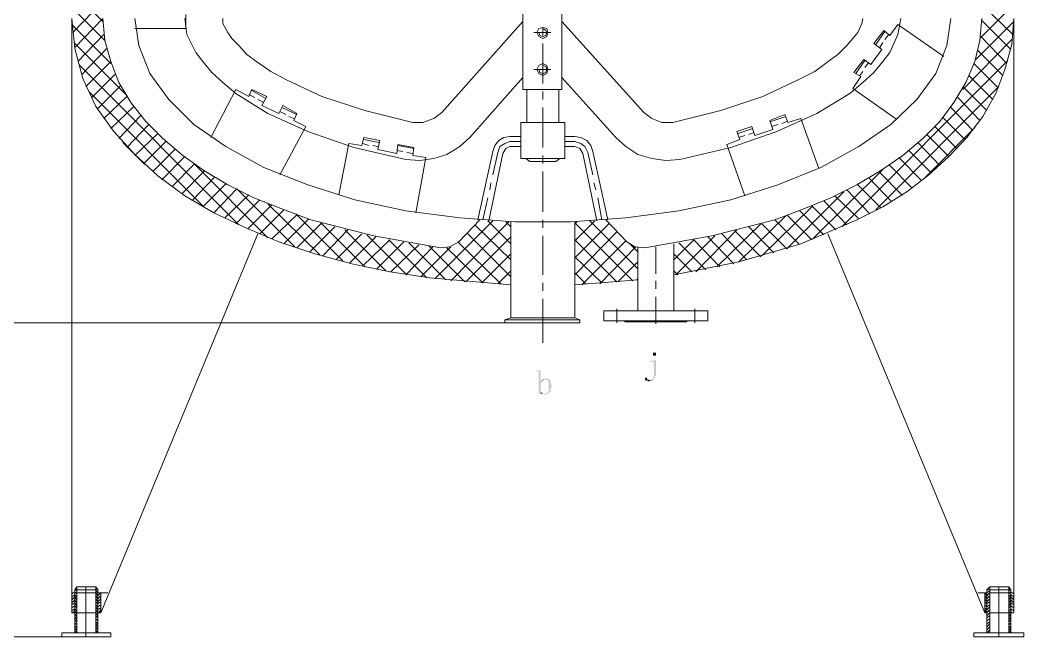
# Model space of a CAD drawing. Header units: millimetres. Extents: x 6 to 291, y 3 to 207.
# Drawn here: x 37.23 to 79.71, y 72.26 to 98.36 of the extents above; entities that cross this region are included whole.
import ezdxf

# ---------------------------------------------------------------- set-up
doc = ezdxf.new("R2010")
doc.units = ezdxf.units.MM

msp = doc.modelspace()

# ---------------------------------------------------------------- hatches: boundary and pattern name
at = {"true_color": 0x00b8b8}
h = msp.add_hatch(color=132, dxfattribs=at)
h.dxf.hatch_style = 2
h.paths.add_polyline_path([(64.050192, 84.285667), (64.007859, 84.285667), (64.007859, 84.243333), (64.007859, 84.201), (64.007859, 84.158667), (64.134859, 84.158667), (64.134859, 84.243333), (64.134859, 84.285667), (64.092526, 84.285667)])
h = msp.add_hatch(color=132, dxfattribs=at)
h.dxf.hatch_style = 2
h.paths.add_polyline_path([(64.134859, 83.989333), (64.092526, 83.989333), (64.092526, 83.947), (63.880859, 83.947), (63.880859, 83.904667), (64.007859, 83.904667), (64.007859, 83.862333), (64.050192, 83.862333), (64.050192, 83.312), (64.050192, 83.269667), (64.007859, 83.227333), (64.007859, 83.185), (63.965526, 83.142667), (63.838526, 83.142667), (64.007859, 83.100333), (64.007859, 83.142667), (64.050192, 83.142667), (64.050192, 83.185), (64.092526, 83.227333), (64.092526, 83.269667), (64.134859, 83.312), (64.134859, 83.354333)])
h = msp.add_hatch(color=132, dxfattribs=at)
h.dxf.hatch_style = 2
h.paths.add_polyline_path([(59.266526, 83.566), (59.224192, 83.523667), (59.097192, 83.523667), (59.097192, 83.481333), (59.181859, 83.481333), (59.181859, 82.55), (59.266526, 82.592333), (59.308859, 82.592333), (59.266526, 82.634667), (59.266526, 82.677), (59.266526, 82.973333), (59.266526, 83.015667), (59.308859, 83.058), (59.266526, 83.058)])
h = msp.add_hatch(color=132, dxfattribs=at)
h.dxf.hatch_style = 2
h.paths.add_polyline_path([(59.351192, 83.142667), (59.308859, 83.100333), (59.266526, 83.058), (59.308859, 83.058), (59.308859, 83.100333), (59.351192, 83.100333), (59.393526, 83.142667), (59.478192, 83.142667)])
h = msp.add_hatch(color=132, dxfattribs=at)
h.dxf.hatch_style = 2
h.paths.add_polyline_path([(59.478192, 83.185), (59.393526, 83.185), (59.351192, 83.142667), (59.520526, 83.142667), (59.562859, 83.100333), (59.605192, 83.058), (59.605192, 82.973333), (59.605192, 82.804), (59.605192, 82.677), (59.605192, 82.634667), (59.562859, 82.634667), (59.562859, 82.592333), (59.520526, 82.592333), (59.478192, 82.55), (59.308859, 82.55), (59.351192, 82.55), (59.393526, 82.507667), (59.478192, 82.507667), (59.520526, 82.55), (59.605192, 82.55), (59.605192, 82.592333), (59.647526, 82.592333), (59.647526, 82.634667), (59.689859, 82.634667), (59.689859, 82.719333), (59.689859, 82.804), (59.732192, 82.804), (59.732192, 82.931), (59.689859, 82.931), (59.689859, 83.015667), (59.689859, 83.100333), (59.647526, 83.100333), (59.647526, 83.142667), (59.605192, 83.142667), (59.605192, 83.185), (59.520526, 83.185)])
h = msp.add_hatch(color=132, dxfattribs=at)
h.dxf.hatch_style = 2
h.paths.add_polyline_path([(63.711526, 83.227333), (63.669192, 83.227333), (63.669192, 83.185), (63.669192, 83.142667), (63.711526, 83.100333), (63.796192, 83.100333), (63.838526, 83.058), (63.880859, 83.100333), (64.007859, 83.100333), (63.838526, 83.142667), (63.796192, 83.142667), (63.753859, 83.185), (63.753859, 83.227333)])
h = msp.add_hatch(color=132, dxfattribs=at)
h.dxf.hatch_style = 2
h.paths.add_polyline_path([(59.308859, 82.592333), (59.266526, 82.592333), (59.266526, 82.55), (59.435859, 82.55), (59.351192, 82.55)])

# ---------------------------------------------------------------- linework, layer by layer
at = {"color": 6, "lineweight": 0, "true_color": 0xff00ff}
for points in [[(40.724526, 98.298), (39.412192, 99.610333)], [(39.454526, 97.832333), (40.724526, 99.144667)], [(77.893192, 97.620667), (79.290192, 99.017667)], [(79.247859, 97.747667), (77.935526, 99.017667)], [(40.809192, 97.493667), (39.412192, 98.890667)], [(41.063192, 96.52), (39.412192, 98.171)], [(39.539192, 97.197333), (40.724526, 98.425)], [(77.681526, 96.689333), (79.290192, 98.298)], [(79.163192, 97.112667), (77.935526, 98.340333)], [(39.666192, 96.604667), (40.766859, 97.747667)], [(41.740526, 95.165333), (39.496859, 97.409)], [(77.131192, 95.419333), (79.205526, 97.536)], [(78.993859, 96.52), (77.893192, 97.663)], [(39.835526, 96.054333), (40.893859, 97.155)], [(78.824526, 96.012), (77.766192, 97.070333)], [(46.481859, 89.704333), (39.708526, 96.477667)], [(40.004859, 95.546333), (41.063192, 96.604667)], [(72.008859, 89.619667), (79.036192, 96.647)], [(78.612859, 95.504), (77.596859, 96.52)], [(40.258859, 95.080667), (41.232526, 96.054333)], [(78.401192, 94.996), (77.385192, 96.012)], [(45.000192, 90.466333), (40.131859, 95.334667)], [(40.512859, 94.615), (41.486526, 95.588667)], [(73.448192, 90.339333), (78.655192, 95.546333)], [(78.147192, 94.530333), (77.173526, 95.504)], [(40.766859, 94.191667), (41.740526, 95.123)], [(77.850859, 94.107), (76.919526, 95.080667)], [(41.063192, 93.768333), (42.036859, 94.699667)], [(77.554526, 93.683667), (76.623192, 94.657333)], [(41.401859, 93.345), (42.333192, 94.318667)], [(41.740526, 92.964), (42.671859, 93.937667)], [(77.215859, 93.302667), (76.284526, 94.234)], [(42.079192, 92.625333), (43.052859, 93.556667)], [(75.522526, 91.694), (77.639192, 93.810667)], [(76.538526, 92.583), (75.607192, 93.514333)], [(76.877192, 92.921667), (75.945859, 93.853)], [(42.502526, 92.244333), (41.571192, 93.175667)], [(42.460192, 92.286667), (43.391526, 93.218)], [(76.157526, 92.202), (75.226192, 93.175667)], [(42.841192, 91.948), (43.772526, 92.879333)], [(75.776526, 91.905667), (74.845192, 92.837)], [(43.222192, 91.609333), (44.195859, 92.583)], [(43.645526, 91.313), (44.619192, 92.286667)], [(47.709526, 89.154), (44.619192, 92.244333)], [(74.972192, 91.270667), (73.998526, 92.244333)], [(75.395526, 91.567), (74.421859, 92.540667)], [(44.068859, 91.016667), (45.042526, 91.990333)], [(70.781192, 89.111667), (73.744526, 92.032667)], [(74.548859, 90.974333), (73.575192, 91.948)], [(44.534526, 90.762667), (45.465859, 91.736333)], [(44.957859, 90.466333), (45.931526, 91.44)], [(73.659859, 90.424), (72.686192, 91.397667)], [(74.083192, 90.720333), (73.151859, 91.694)], [(45.423526, 90.212333), (46.397192, 91.228333)], [(45.889192, 90.000667), (46.905192, 90.974333)], [(48.852526, 88.773), (46.397192, 91.228333)], [(69.680526, 88.688333), (72.093526, 91.101333)], [(72.728526, 89.958333), (71.712526, 90.932)], [(73.194192, 90.17), (72.220526, 91.186)], [(46.354859, 89.746667), (47.370859, 90.762667)], [(46.862859, 89.535), (47.878859, 90.551)], [(49.910859, 88.434333), (47.709526, 90.593333)], [(68.622192, 88.392), (70.781192, 90.508667)], [(71.754859, 89.492667), (70.738859, 90.508667)], [(72.220526, 89.704333), (71.246859, 90.720333)], [(47.370859, 89.323333), (48.386859, 90.339333)], [(47.878859, 89.111667), (48.937192, 90.127667)], [(50.884526, 88.180333), (48.894859, 90.17)], [(67.648526, 88.138), (69.638192, 90.085333)], [(70.738859, 89.069333), (69.680526, 90.127667)], [(71.246859, 89.281), (70.230859, 90.297)], [(48.386859, 88.9), (49.445192, 89.958333)], [(48.937192, 88.730667), (49.995526, 89.789)], [(51.815859, 87.926333), (49.953192, 89.789)], [(54.779192, 87.418333), (57.234526, 89.873667)], [(55.456526, 87.333667), (57.911859, 89.831333)], [(57.996526, 88.222667), (56.472526, 89.704333)], [(57.996526, 88.9), (57.022859, 89.873667)], [(57.996526, 89.619667), (57.784859, 89.831333)], [(60.705859, 89.027), (61.552526, 89.873667)], [(60.705859, 89.746667), (60.790526, 89.831333)], [(63.161192, 87.333667), (60.705859, 89.789)], [(60.705859, 88.307333), (62.145192, 89.746667)], [(63.372859, 87.841667), (61.340859, 89.873667)], [(66.717192, 87.926333), (68.579859, 89.746667)], [(69.680526, 88.688333), (68.622192, 89.746667)], [(70.188526, 88.9), (69.172526, 89.916)], [(49.487526, 88.561333), (50.545859, 89.619667)], [(50.037859, 88.392), (51.096192, 89.492667)], [(50.588192, 88.222667), (51.688859, 89.323333)], [(52.704859, 87.757), (50.969192, 89.492667)], [(53.593859, 87.587667), (51.900526, 89.281)], [(57.996526, 87.503), (56.133859, 89.365667)], [(60.705859, 87.587667), (62.483859, 89.408)], [(64.981526, 87.587667), (66.632526, 89.238667)], [(65.828192, 87.714667), (67.563859, 89.492667)], [(67.987192, 88.222667), (66.928859, 89.323333)], [(68.579859, 88.349667), (67.479192, 89.450333)], [(69.130192, 88.519), (68.071859, 89.619667)], [(51.180859, 88.095667), (52.281526, 89.196333)], [(51.731192, 87.968667), (52.874192, 89.069333)], [(52.323859, 87.841667), (53.466859, 88.984667)], [(54.440526, 87.460667), (52.831859, 89.069333)], [(52.916526, 87.714667), (54.101859, 88.857667)], [(55.244859, 87.376), (53.678526, 88.942333)], [(56.049192, 87.291333), (54.525192, 88.815333)], [(57.573192, 87.206667), (55.752859, 88.984667)], [(56.091526, 87.291333), (57.996526, 89.196333)], [(62.483859, 87.291333), (60.705859, 89.069333)], [(61.002192, 87.164333), (62.864859, 89.027)], [(63.372859, 88.561333), (63.034192, 88.9)], [(64.896859, 88.222667), (65.743526, 89.069333)], [(66.251526, 87.799333), (65.108526, 88.942333)], [(66.844192, 87.926333), (65.743526, 89.069333)], [(67.436859, 88.053333), (66.336192, 89.196333)], [(53.551526, 87.587667), (54.694526, 88.773)], [(54.186526, 87.503), (55.456526, 88.773)], [(56.811192, 87.249), (55.287192, 88.730667)], [(56.768859, 87.249), (57.996526, 88.476667)], [(61.764192, 87.206667), (63.288192, 88.773)], [(65.658859, 87.714667), (64.896859, 88.476667)], [(61.848859, 87.249), (60.705859, 88.349667)], [(62.526192, 87.291333), (63.372859, 88.138)], [(57.446192, 87.206667), (57.996526, 87.757)], [(61.171526, 87.206667), (60.705859, 87.672333)], [(65.066192, 87.587667), (64.896859, 87.757)], [(63.330526, 87.376), (63.372859, 87.418333)], [(39.412192, 74.083333), (39.454526, 74.125667)], [(39.412192, 73.956333), (39.539192, 74.041)], [(39.412192, 73.829333), (39.539192, 73.956333)], [(39.623859, 74.210333), (39.539192, 74.252667)], [(39.623859, 74.083333), (39.539192, 74.168)], [(39.623859, 73.956333), (39.539192, 74.041)], [(39.623859, 73.829333), (39.539192, 73.956333)], [(40.512859, 74.125667), (40.428192, 74.210333)], [(40.512859, 73.998667), (40.428192, 74.125667)], [(40.512859, 73.871667), (40.428192, 73.998667)], [(40.512859, 74.252667), (40.512859, 74.295)], [(40.512859, 73.998667), (40.639859, 74.125667)], [(40.512859, 73.871667), (40.639859, 73.998667)], [(78.147192, 73.998667), (78.062526, 74.125667)], [(78.147192, 73.871667), (78.062526, 73.998667)], [(78.147192, 74.252667), (78.189526, 74.252667)], [(78.147192, 74.125667), (78.274192, 74.210333)], [(78.147192, 73.998667), (78.274192, 74.125667)], [(78.147192, 73.871667), (78.274192, 73.998667)], [(79.078526, 74.210333), (79.120859, 74.252667)], [(79.078526, 74.083333), (79.163192, 74.168)], [(79.078526, 73.956333), (79.163192, 74.041)], [(79.078526, 73.829333), (79.163192, 73.956333)], [(79.290192, 73.956333), (79.163192, 74.041)], [(79.290192, 73.829333), (79.163192, 73.956333)], [(79.290192, 74.083333), (79.247859, 74.125667)], [(39.412192, 73.702333), (39.539192, 73.829333)], [(39.412192, 73.617667), (39.539192, 73.702333)], [(39.412192, 73.490667), (39.539192, 73.575333)], [(39.623859, 73.702333), (39.539192, 73.829333)], [(39.623859, 73.575333), (39.539192, 73.702333)], [(39.623859, 73.490667), (39.539192, 73.575333)], [(40.512859, 73.744667), (40.428192, 73.871667)], [(40.512859, 73.66), (40.428192, 73.744667)], [(40.512859, 73.533), (40.428192, 73.617667)], [(40.512859, 73.406), (40.428192, 73.533)], [(40.512859, 73.744667), (40.639859, 73.871667)], [(40.512859, 73.66), (40.639859, 73.744667)], [(40.512859, 73.533), (40.639859, 73.617667)], [(78.147192, 73.744667), (78.062526, 73.871667)], [(78.147192, 73.66), (78.062526, 73.744667)], [(78.147192, 73.533), (78.062526, 73.617667)], [(78.147192, 73.744667), (78.274192, 73.871667)], [(78.147192, 73.66), (78.274192, 73.744667)], [(78.147192, 73.533), (78.274192, 73.617667)], [(78.147192, 73.406), (78.274192, 73.533)], [(79.078526, 73.702333), (79.163192, 73.829333)], [(79.078526, 73.575333), (79.163192, 73.702333)], [(79.078526, 73.490667), (79.163192, 73.575333)], [(79.290192, 73.702333), (79.163192, 73.829333)], [(79.290192, 73.617667), (79.163192, 73.702333)], [(79.290192, 73.490667), (79.163192, 73.575333)], [(39.412192, 73.363667), (39.539192, 73.448333)], [(39.454526, 73.279), (39.539192, 73.363667)], [(39.623859, 73.363667), (39.539192, 73.448333)], [(39.623859, 73.236667), (39.539192, 73.363667)], [(39.623859, 73.109667), (39.539192, 73.236667)], [(39.623859, 72.982667), (39.539192, 73.109667)], [(40.512859, 73.279), (40.428192, 73.406)], [(40.512859, 73.152), (40.428192, 73.279)], [(40.512859, 73.067333), (40.428192, 73.152)], [(40.512859, 73.406), (40.639859, 73.490667)], [(40.555192, 73.279), (40.639859, 73.406)], [(78.147192, 73.406), (78.062526, 73.490667)], [(78.147192, 73.279), (78.062526, 73.406)], [(78.147192, 73.279), (78.274192, 73.406)], [(78.147192, 73.152), (78.274192, 73.279)], [(78.147192, 73.067333), (78.274192, 73.152)], [(79.078526, 73.363667), (79.163192, 73.448333)], [(79.078526, 73.236667), (79.163192, 73.363667)], [(79.078526, 73.109667), (79.163192, 73.236667)], [(79.078526, 72.982667), (79.163192, 73.109667)], [(79.290192, 73.363667), (79.163192, 73.448333)], [(79.205526, 73.279), (79.163192, 73.363667)], [(39.623859, 72.898), (39.539192, 72.982667)], [(39.623859, 72.771), (39.539192, 72.855667)], [(39.623859, 72.644), (39.539192, 72.728667)], [(40.512859, 72.940333), (40.428192, 73.025)], [(40.512859, 72.813333), (40.428192, 72.898)], [(40.512859, 72.686333), (40.428192, 72.813333)], [(40.512859, 72.559333), (40.428192, 72.686333)], [(78.147192, 72.940333), (78.274192, 73.025)], [(78.147192, 72.813333), (78.274192, 72.898)], [(78.147192, 72.686333), (78.274192, 72.813333)], [(78.147192, 72.559333), (78.274192, 72.686333)], [(79.078526, 72.898), (79.163192, 72.982667)], [(79.078526, 72.771), (79.163192, 72.855667)], [(79.078526, 72.644), (79.163192, 72.728667)], [(39.623859, 72.517), (39.539192, 72.644)], [(39.623859, 72.432333), (39.539192, 72.517)], [(40.512859, 72.432333), (40.428192, 72.559333)], [(40.428192, 72.432333), (40.428192, 72.474667)], [(78.147192, 72.432333), (78.274192, 72.559333)], [(78.231859, 72.432333), (78.274192, 72.432333)], [(79.078526, 72.517), (79.163192, 72.644)], [(79.078526, 72.432333), (79.163192, 72.517)]]:
    msp.add_lwpolyline(points, dxfattribs=at)
at = {"color": 7, "lineweight": 0}
for points in [[(44.238192, 98.001667), (44.238192, 98.594333)], [(58.504526, 98.890667), (58.504526, 95.419333)], [(60.155526, 98.890667), (60.155526, 95.419333)], [(39.412192, 73.279), (39.412192, 98.425)], [(57.996526, 87.164333), (54.567526, 87.460667), (52.874192, 87.714667), (51.265526, 88.053333), (49.699192, 88.476667), (48.175192, 88.984667), (46.778192, 89.577333), (45.423526, 90.212333), (44.195859, 90.932), (43.052859, 91.778667), (42.079192, 92.667667), (41.190192, 93.641333), (40.428192, 94.699667), (39.877859, 95.885), (39.539192, 97.155), (39.412192, 98.425)], [(55.033192, 88.730667), (52.196859, 89.238667), (49.529859, 89.916), (48.302192, 90.381667), (47.116859, 90.847333), (46.016192, 91.397667), (45.000192, 91.990333), (44.111192, 92.625333), (43.264526, 93.345), (42.544859, 94.064667), (41.909859, 94.869), (41.401859, 95.715667), (41.063192, 96.604667), (40.809192, 97.493667), (40.724526, 98.425)], [(76.623192, 98.425), (76.453859, 97.282), (75.988192, 96.096667), (75.183859, 94.996), (74.083192, 93.937667), (72.728526, 93.006333), (71.119859, 92.117333), (69.299526, 91.397667), (67.309859, 90.762667), (65.108526, 90.297), (62.864859, 90.000667), (60.536526, 89.831333), (58.165859, 89.831333), (55.837526, 90.000667), (53.551526, 90.297), (51.392526, 90.762667), (49.402859, 91.397667), (47.540192, 92.117333), (45.931526, 93.006333), (44.576859, 93.937667), (43.518526, 94.996), (42.714192, 96.096667), (42.248526, 97.282), (42.079192, 98.425)], [(53.551526, 92.456), (51.350192, 92.964), (49.402859, 93.641333), (47.709526, 94.403333), (46.354859, 95.25), (45.804526, 95.715667), (45.338859, 96.139), (44.957859, 96.604667), (44.661526, 96.985667), (44.280526, 97.747667), (44.195859, 98.425)], [(53.847859, 94.022333), (51.815859, 94.530333), (49.995526, 95.123), (48.471526, 95.842667), (47.836526, 96.181333), (47.286192, 96.562333), (46.820526, 96.901), (46.481859, 97.282), (46.185526, 97.578333), (46.016192, 97.832333), (45.804526, 98.213333), (45.804526, 98.425)], [(55.075526, 94.445667), (58.504526, 98.298)], [(60.155526, 98.298), (63.626859, 94.445667), (63.965526, 94.191667), (64.388859, 94.022333), (64.854526, 94.022333)], [(77.935526, 98.425), (77.850859, 97.493667), (77.639192, 96.604667), (77.258192, 95.715667), (76.750192, 94.869), (76.157526, 94.064667), (75.437859, 93.345), (74.591192, 92.625333), (73.659859, 91.990333), (72.643859, 91.397667), (71.543192, 90.847333), (70.400192, 90.381667), (69.172526, 89.916), (66.505526, 89.238667), (63.669192, 88.730667)], [(64.854526, 94.022333), (66.886526, 94.530333), (68.664526, 95.123), (70.188526, 95.842667), (70.865859, 96.181333), (71.373859, 96.562333), (71.839526, 96.901), (72.220526, 97.282), (72.474526, 97.578333), (72.686192, 97.832333), (72.855526, 98.213333), (72.897859, 98.425)], [(79.290192, 98.425), (79.205526, 97.324333), (78.909192, 96.266), (78.528192, 95.25), (77.977859, 94.276333), (77.300526, 93.387333), (76.538526, 92.583), (75.691859, 91.821), (74.760526, 91.101333), (73.744526, 90.466333), (72.643859, 89.916), (70.273192, 88.9), (67.648526, 88.138), (64.896859, 87.587667)], [(65.150859, 92.456), (67.309859, 92.964), (69.257192, 93.641333), (70.950526, 94.403333), (72.347526, 95.25), (72.897859, 95.715667), (73.363526, 96.139), (73.744526, 96.604667), (74.040859, 96.985667), (74.379526, 97.747667), (74.506526, 98.425)], [(74.379526, 98.171), (74.040859, 97.705333)], [(76.326859, 96.816333), (74.379526, 98.171)], [(79.290192, 73.279), (79.290192, 98.425)], [(44.238192, 98.001667), (42.079192, 98.001667)], [(59.181859, 97.832333), (59.224192, 97.705333), (59.351192, 97.663), (59.478192, 97.705333), (59.520526, 97.832333), (59.478192, 97.917), (59.351192, 98.001667)], [(73.786859, 97.917), (73.363526, 97.366667)], [(73.448192, 97.324333), (73.829192, 97.874667)], [(73.786859, 97.917), (74.040859, 97.705333)], [(73.363526, 97.366667), (73.702192, 97.112667)], [(73.702192, 97.112667), (73.236526, 96.477667)], [(72.940192, 96.689333), (72.516859, 96.139)], [(72.982526, 96.647), (72.601526, 96.096667)], [(72.940192, 96.689333), (73.236526, 96.477667)], [(59.181859, 96.266), (59.224192, 96.139), (59.351192, 96.096667), (59.478192, 96.139), (59.520526, 96.266), (59.478192, 96.393), (59.351192, 96.435333)], [(72.516859, 96.139), (72.813192, 95.969667)], [(56.260859, 93.387333), (58.504526, 95.927333)], [(62.441526, 93.387333), (60.155526, 95.927333)], [(72.474526, 95.461667), (72.813192, 95.969667)], [(45.296526, 93.387333), (46.354859, 95.419333)], [(46.354859, 95.419333), (46.905192, 95.123)], [(47.032192, 95.419333), (46.905192, 95.123)], [(47.032192, 95.419333), (47.667192, 95.123)], [(47.624859, 95.038333), (47.032192, 95.377)], [(58.504526, 95.419333), (60.155526, 95.419333)], [(58.673859, 95.419333), (58.673859, 94.022333)], [(60.028526, 95.419333), (60.028526, 94.022333)], [(72.474526, 95.461667), (74.337192, 94.149333)], [(47.667192, 95.123), (47.455526, 94.742)], [(47.455526, 94.742), (48.175192, 94.403333)], [(48.344526, 94.742), (48.175192, 94.403333)], [(48.302192, 94.657333), (48.937192, 94.361)], [(48.344526, 94.742), (48.937192, 94.403333)], [(48.937192, 94.403333), (48.810192, 94.107)], [(53.847859, 94.022333), (54.271192, 94.022333), (54.736859, 94.191667), (55.075526, 94.445667)], [(69.595859, 94.361), (68.960859, 94.107)], [(69.595859, 94.361), (69.722859, 94.022333)], [(49.318192, 93.853), (48.810192, 94.107)], [(68.960859, 94.107), (69.087859, 93.726)], [(69.003192, 94.064667), (69.638192, 94.276333)], [(70.273192, 94.191667), (69.722859, 94.022333)], [(71.035192, 92.075), (70.273192, 94.191667)], [(49.318192, 93.853), (48.217526, 91.821)], [(68.198859, 93.853), (67.563859, 93.641333)], [(67.563859, 93.641333), (67.690859, 93.302667)], [(68.241192, 93.768333), (67.606192, 93.556667)], [(68.198859, 93.853), (68.325859, 93.472)], [(69.087859, 93.726), (68.325859, 93.472)], [(50.715192, 90.974333), (51.138526, 93.133333)], [(51.138526, 93.133333), (51.688859, 93.048667)], [(51.773526, 93.387333), (51.688859, 93.048667)], [(51.773526, 93.387333), (52.450859, 93.260333)], [(52.408526, 93.175667), (51.773526, 93.302667)], [(52.450859, 93.260333), (52.366192, 92.879333)], [(53.212859, 93.091), (53.170526, 92.71)], [(53.212859, 93.091), (53.890192, 92.964)], [(53.212859, 93.048667), (53.890192, 92.921667)], [(53.551526, 92.456), (54.144192, 92.413667), (54.736859, 92.498333), (55.287192, 92.667667), (55.837526, 93.006333), (56.260859, 93.387333)], [(57.954192, 93.429667), (57.700192, 93.387333), (57.488526, 93.260333), (57.319192, 93.048667), (57.234526, 92.794667)], [(58.419859, 93.429667), (57.954192, 93.429667)], [(60.282526, 93.429667), (60.705859, 93.429667)], [(61.467859, 92.794667), (61.383192, 93.048667), (61.213859, 93.260333), (60.959859, 93.387333), (60.705859, 93.429667)], [(62.441526, 93.387333), (62.864859, 93.006333), (63.372859, 92.667667), (63.965526, 92.498333), (64.558192, 92.413667), (65.150859, 92.456)], [(67.140526, 93.091), (67.690859, 93.302667)], [(67.140526, 93.091), (67.902526, 90.932)], [(52.366192, 92.879333), (53.170526, 92.71)], [(53.890192, 92.964), (53.847859, 92.625333)], [(54.398192, 92.540667), (53.847859, 92.625333)], [(57.234526, 92.794667), (56.599526, 89.916)], [(57.657859, 92.71), (57.065192, 89.873667)], [(57.954192, 93.006333), (57.784859, 92.921667), (57.657859, 92.71)], [(58.419859, 93.006333), (57.954192, 93.006333)], [(60.282526, 93.006333), (60.705859, 93.006333)], [(61.044526, 92.71), (60.917526, 92.921667), (60.705859, 93.006333)], [(61.044526, 92.71), (61.637192, 89.873667)], [(61.467859, 92.794667), (62.102859, 89.916)], [(54.398192, 92.540667), (53.974859, 90.212333)], [(58.800859, 92.371333), (58.631526, 92.498333)], [(58.800859, 92.371333), (59.901526, 92.371333)], [(59.901526, 92.371333), (60.070859, 92.498333)], [(56.684192, 89.916), (55.795192, 88.984667)], [(60.705859, 85.767333), (57.996526, 85.767333), (57.996526, 89.831333)], [(60.705859, 85.767333), (60.705859, 89.831333)], [(62.018192, 89.916), (62.907192, 88.984667)], [(40.639859, 73.279), (47.286192, 89.323333)], [(78.062526, 73.279), (71.416192, 89.323333)], [(55.033192, 88.730667), (55.414192, 88.773), (55.795192, 88.984667)], [(62.907192, 88.984667), (63.245859, 88.773), (63.669192, 88.730667)], [(64.896859, 88.9), (64.896859, 86.063667)], [(63.372859, 86.063667), (63.372859, 88.773)], [(63.372859, 87.376), (60.705859, 87.164333)], [(61.933526, 86.063667), (61.933526, 85.640333)], [(61.933526, 86.063667), (66.336192, 86.063667)], [(66.336192, 86.063667), (66.336192, 85.640333)], [(57.742526, 85.555667), (57.742526, 85.682667), (57.996526, 85.767333)], [(60.917526, 85.682667), (57.742526, 85.682667)], [(60.917526, 85.555667), (57.742526, 85.555667)], [(60.917526, 85.555667), (60.917526, 85.682667), (60.705859, 85.767333)], [(66.336192, 85.640333), (61.933526, 85.640333)], [(62.822526, 85.640333), (62.822526, 85.598)], [(65.447192, 85.598), (62.822526, 85.598)], [(65.447192, 85.640333), (65.447192, 85.598)], [(39.623859, 74.379667), (39.539192, 74.252667), (40.512859, 74.252667)], [(39.623859, 74.379667), (39.623859, 72.432333)], [(40.428192, 74.379667), (39.623859, 74.379667)], [(40.428192, 74.379667), (40.428192, 72.432333)], [(40.428192, 74.379667), (40.512859, 74.252667)], [(78.274192, 74.379667), (78.147192, 74.252667)], [(79.078526, 74.379667), (79.163192, 74.252667), (78.147192, 74.252667)], [(78.274192, 74.379667), (78.274192, 72.432333)], [(78.274192, 74.379667), (79.078526, 74.379667)], [(79.078526, 74.379667), (79.078526, 72.432333)], [(39.412192, 74.125667), (39.412192, 73.279)], [(39.539192, 74.125667), (39.412192, 74.125667)], [(39.539192, 74.252667), (39.539192, 72.432333)], [(40.428192, 74.125667), (39.623859, 74.125667)], [(40.512859, 74.252667), (40.512859, 72.432333)], [(40.936192, 74.125667), (40.512859, 74.125667)], [(40.639859, 74.125667), (40.639859, 73.279)], [(77.766192, 74.125667), (78.147192, 74.125667)], [(78.062526, 74.125667), (78.062526, 73.279)], [(78.147192, 74.252667), (78.147192, 72.432333)], [(78.274192, 74.125667), (79.078526, 74.125667)], [(79.163192, 74.252667), (79.163192, 72.432333)], [(79.163192, 74.125667), (79.290192, 74.125667)], [(79.290192, 74.125667), (79.290192, 73.279)], [(39.539192, 73.279), (39.412192, 73.279)], [(40.428192, 73.279), (39.623859, 73.279)], [(40.639859, 73.279), (40.512859, 73.279)], [(78.062526, 73.279), (78.147192, 73.279)], [(78.274192, 73.279), (79.078526, 73.279)], [(79.163192, 73.279), (79.290192, 73.279)]]:
    msp.add_lwpolyline(points, dxfattribs=at)
at = {"color": 1, "lineweight": 0, "true_color": 0xff0000}
for points in [[(58.970192, 97.832333), (59.689859, 97.832333)], [(59.351192, 98.044), (59.351192, 97.705333)], [(59.351192, 97.366667), (59.351192, 95.673333)], [(58.970192, 96.266), (59.689859, 96.266)], [(59.351192, 95.334667), (59.351192, 94.996)], [(59.351192, 94.657333), (59.351192, 92.964)], [(57.954192, 93.218), (57.742526, 93.133333), (57.530859, 93.006333), (57.446192, 92.752333)], [(58.419859, 93.218), (57.954192, 93.218)], [(60.282526, 93.218), (60.705859, 93.218)], [(61.256192, 92.752333), (61.129192, 93.006333), (60.959859, 93.133333), (60.705859, 93.218)], [(57.446192, 92.752333), (57.234526, 91.821)], [(59.351192, 92.625333), (59.351192, 92.286667)], [(61.256192, 92.752333), (61.467859, 91.821)], [(59.351192, 91.948), (59.351192, 90.254667)], [(57.149859, 91.482333), (57.107526, 91.186)], [(61.510192, 91.482333), (61.594859, 91.186)], [(57.022859, 90.847333), (56.811192, 89.916)], [(61.679526, 90.847333), (61.848859, 89.916)], [(59.351192, 89.916), (59.351192, 89.577333)], [(59.351192, 89.238667), (59.351192, 87.587667)], [(64.134859, 88.773), (64.134859, 87.63)], [(59.351192, 87.249), (59.351192, 86.910333)], [(64.134859, 87.333667), (64.134859, 86.995)], [(59.351192, 86.571667), (59.351192, 84.709)], [(64.134859, 86.656333), (64.134859, 85.513333)], [(62.483859, 86.148333), (62.483859, 85.555667)], [(65.785859, 86.148333), (65.785859, 85.555667)], [(40.004859, 72.263), (40.004859, 74.379667)], [(78.655192, 72.263), (78.655192, 74.379667)]]:
    msp.add_lwpolyline(points, dxfattribs=at)
at = {"color": 7, "lineweight": 0}
for points in [[(59.562859, 97.832333), (59.520526, 98.001667), (59.351192, 98.044), (59.181859, 98.001667), (59.097192, 97.832333), (59.181859, 97.663), (59.351192, 97.578333), (59.520526, 97.663)], [(59.562859, 96.266), (59.520526, 96.435333), (59.351192, 96.52), (59.181859, 96.435333), (59.097192, 96.266), (59.181859, 96.096667), (59.351192, 96.012), (59.520526, 96.096667)], [(60.282526, 92.498333), (60.282526, 94.022333), (58.419859, 94.022333), (58.419859, 92.498333)], [(41.063192, 72.263), (41.063192, 72.432333), (38.988859, 72.432333), (38.988859, 72.263)], [(79.713526, 72.263), (79.713526, 72.432333), (77.596859, 72.432333), (77.596859, 72.263)]]:
    msp.add_lwpolyline(points, close=True, dxfattribs=at)
at = {"color": 4, "lineweight": 0, "true_color": 0x00ffff}
for points in [[(73.829192, 97.536), (73.998526, 97.747667)], [(73.617526, 97.197333), (73.744526, 97.409)], [(73.151859, 96.562333), (72.982526, 96.350667)], [(72.897859, 96.181333), (72.770859, 96.012)], [(47.159192, 95.080667), (46.905192, 95.207667)], [(47.540192, 94.869), (47.286192, 94.996)], [(48.217526, 94.488), (48.471526, 94.361)], [(48.598526, 94.276333), (48.810192, 94.191667)], [(69.045526, 93.853), (69.299526, 93.937667)], [(69.468859, 93.98), (69.680526, 94.064667)], [(68.283526, 93.599), (68.071859, 93.514333)], [(51.985192, 93.048667), (51.731192, 93.133333)], [(52.366192, 93.006333), (52.154526, 93.048667)], [(67.902526, 93.472), (67.648526, 93.387333)], [(53.170526, 92.837), (53.424526, 92.794667)], [(53.593859, 92.752333), (53.847859, 92.71)]]:
    msp.add_lwpolyline(points, dxfattribs=at)
at = {"color": 3, "lineweight": 0, "true_color": 0x00ff00}
for points in [[(59.224192, 85.555667), (33.824192, 85.555667)], [(39.877859, 72.263), (29.971859, 72.263)], [(39.877859, 72.263), (33.824192, 72.263)]]:
    msp.add_lwpolyline(points, dxfattribs=at)

doc.saveas('drawing.dxf')
